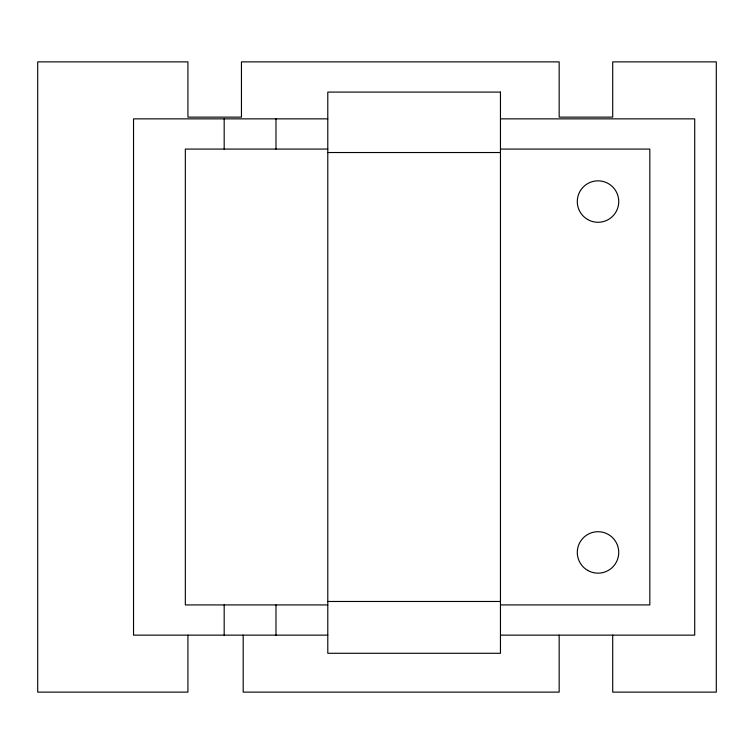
<?xml version="1.0" encoding="UTF-8"?>
<svg xmlns="http://www.w3.org/2000/svg" width="754" height="754" viewBox="0 0 754 754"><rect width="100%" height="100%" fill="white"/><g stroke="black" fill="none" stroke-linecap="round" stroke-linejoin="round"><path stroke-width="1.13" d="M327.792 118.859L133.533 118.859L133.533 635.141L327.792 635.141M500.458 118.859L694.717 118.859L694.717 635.141L500.458 635.141M327.792 149.075L185.333 149.075L185.333 604.925L327.792 604.925M500.458 149.075L649.825 149.075L649.825 604.925L500.458 604.925M327.792 152.525L500.458 152.525M327.792 601.475L500.458 601.475M612.7 635.141L612.7 692.125L716.3 692.125L716.3 61.875L612.7 61.875L612.7 117.124L559.166 117.124L559.166 61.875L241.45 61.875L241.45 117.124L187.925 117.124L187.925 61.875L37.7 61.875L37.7 692.125L187.925 692.125L187.925 635.141M559.166 635.141L559.166 692.125L243.184 692.125L243.184 635.141M275.983 118.859L275.983 149.075M275.983 604.925L275.983 635.141M224.183 118.859L224.183 149.075M224.183 604.925L224.183 635.141M500.458 92.092L327.792 92.092L327.792 653.275L500.458 653.275L500.458 92.092M587.658 219.508A20.716 20.716 0 0 0 618.742 201.563A20.716 20.716 0 0 0 587.658 183.618A20.716 20.716 0 0 0 587.658 219.508M587.658 570.382A20.716 20.716 0 0 0 618.742 552.437A20.716 20.716 0 0 0 587.658 534.492A20.716 20.716 0 0 0 587.658 570.382"/></g></svg>
